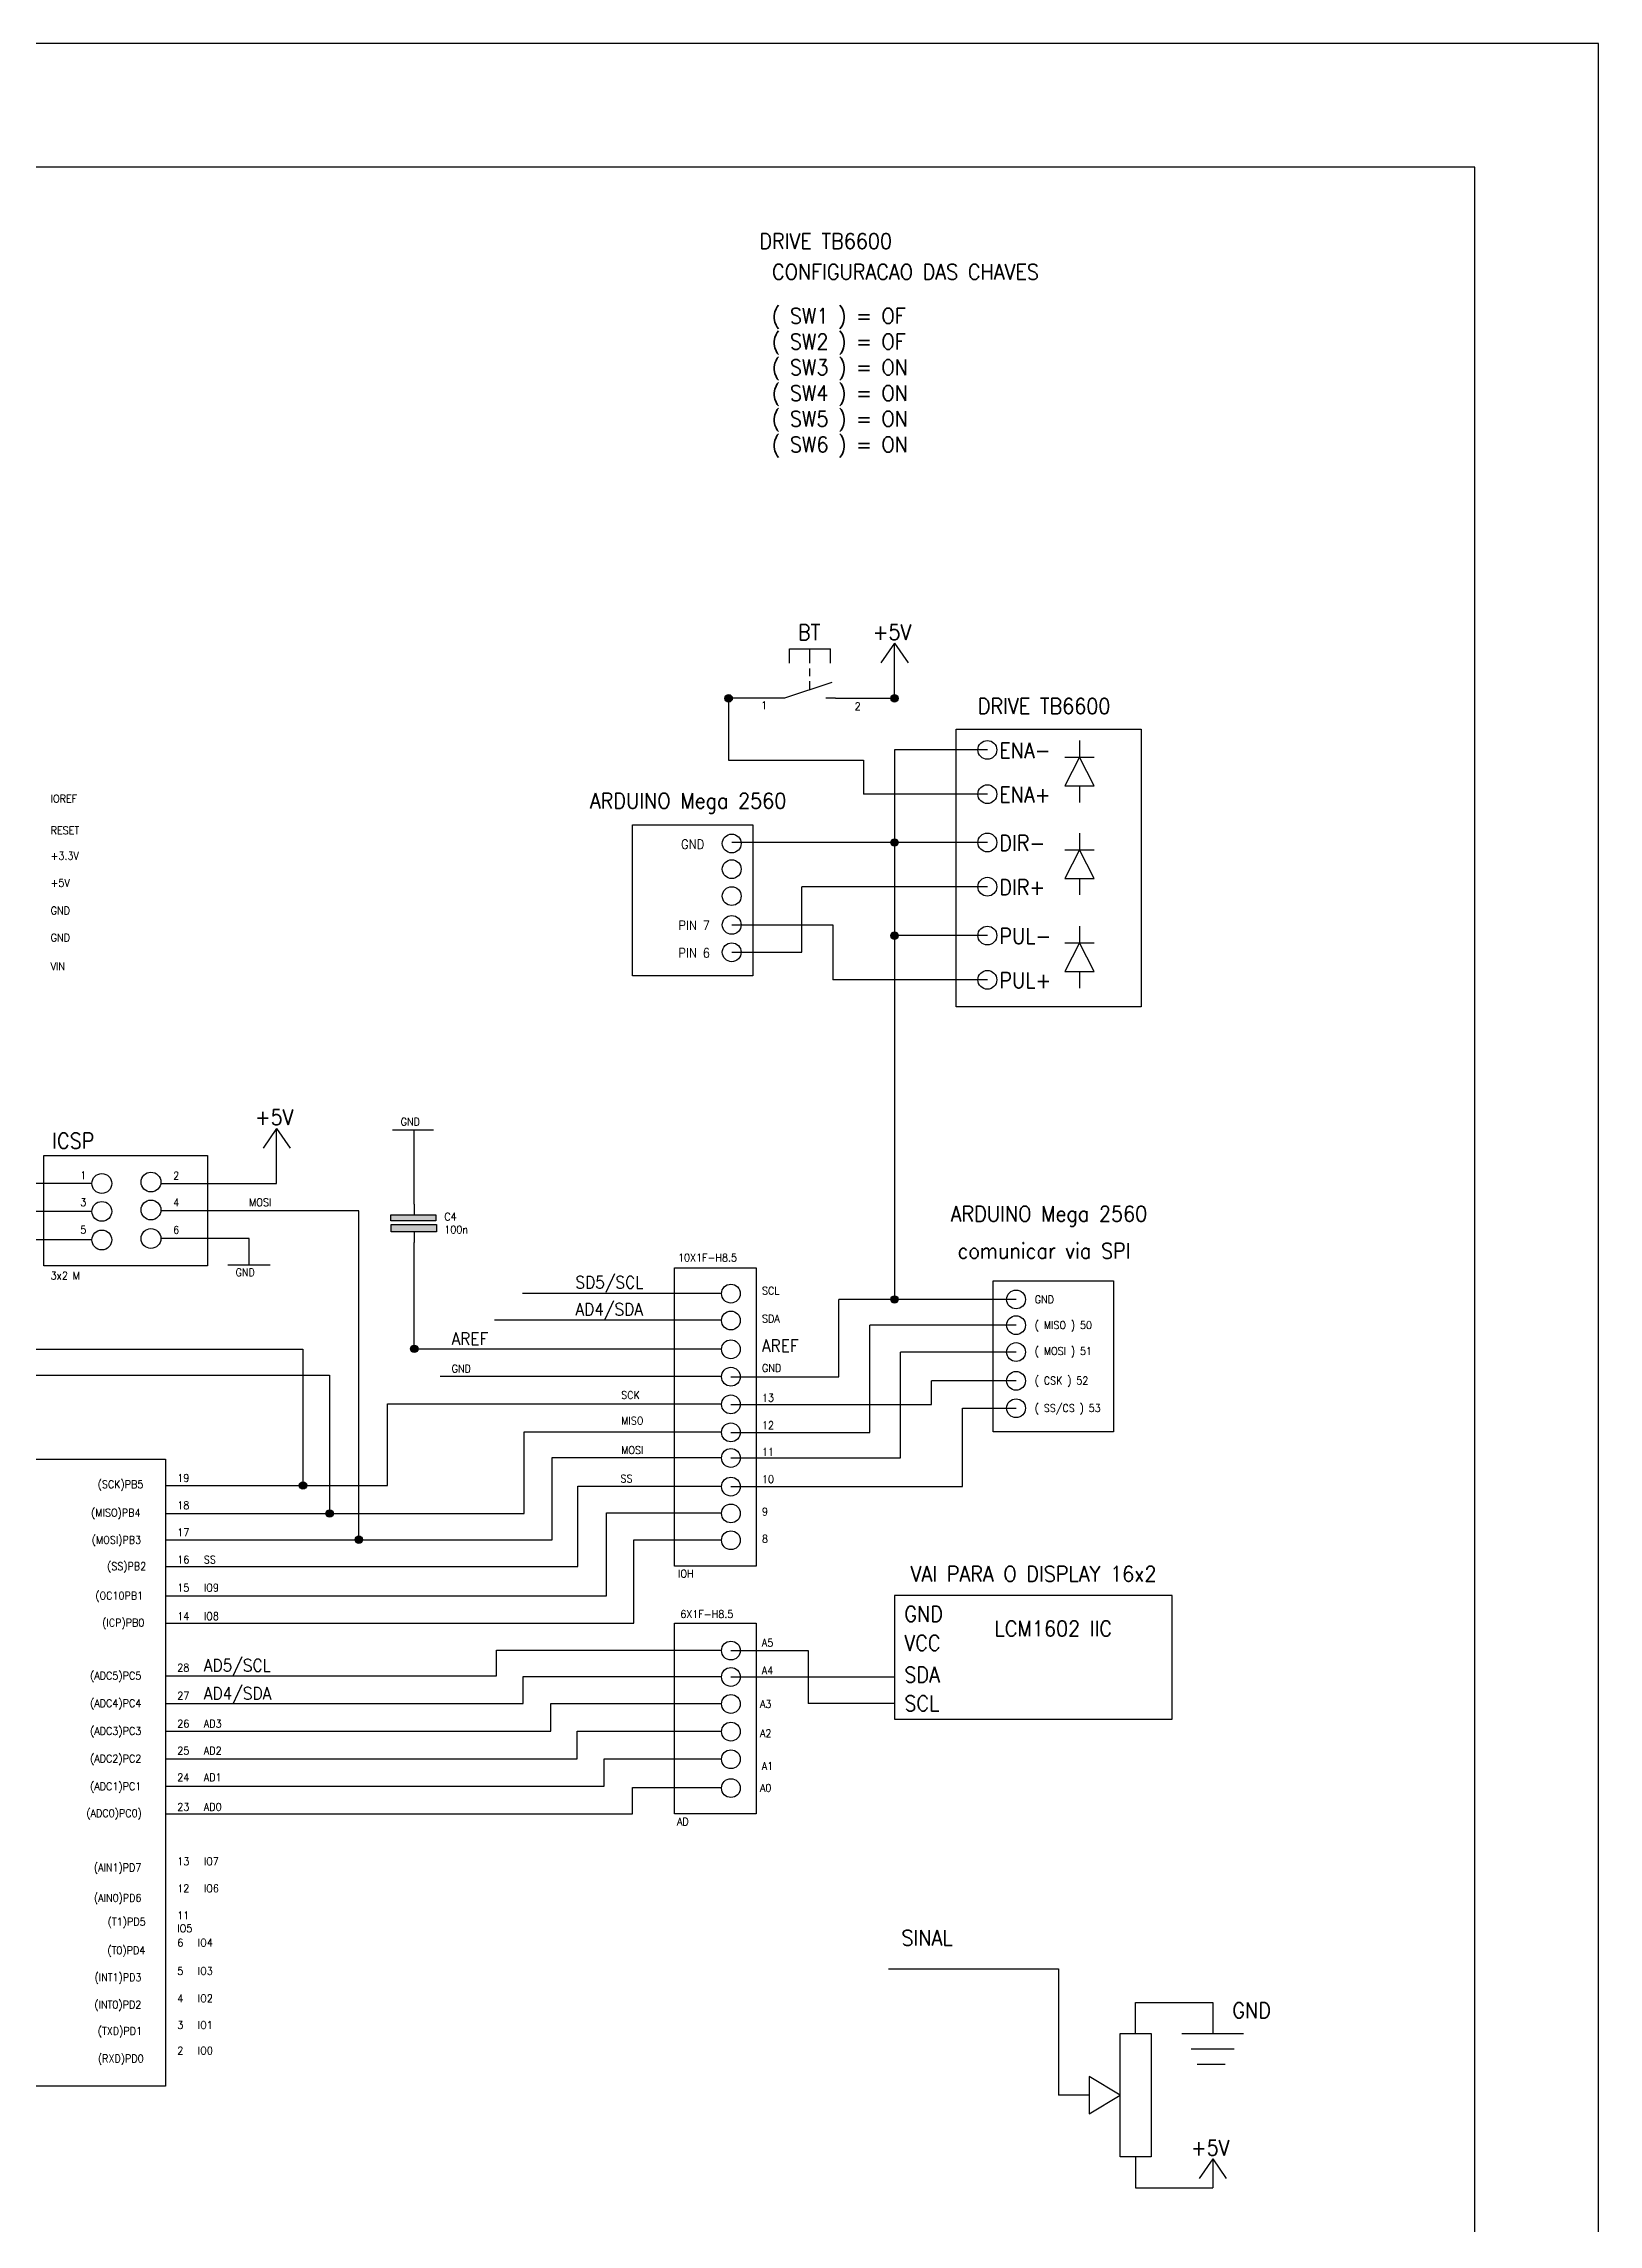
# Model space of a CAD drawing. Header units: millimetres. Extents: x -1230 to -390, y -434 to 754.
# Drawn here: x -894 to -390, y 47 to 754 of the extents above; entities that cross this region are included whole.
import ezdxf
from ezdxf.enums import TextEntityAlignment as Align

# ---------------------------------------------------------------- set-up
doc = ezdxf.new("R2010")
doc.units = ezdxf.units.MM
doc.layers.get('0').update_dxf_attribs({"lineweight": 25})
for name, color, linetype in [('Layer1', 1, 'Continuous'), ('Layer3', 30, 'Continuous'), ('Layer4', 3, 'Continuous'), ('Layer6', 4, 'Continuous'), ('Layer7', 9, 'Continuous'), ('Layer8', 66, 'Continuous')]:
    doc.layers.add(name, color=color, linetype=linetype)
doc.layers.add('LAYER10', color=81, linetype='Continuous', lineweight=25, true_color=0xaaff7f)
doc.layers.add('LAYER9', color=6, linetype='Continuous', lineweight=25)
doc.styles.add('textstyle5', font='')
doc.styles.add('textstyle6', font='Standard')
doc.styles.get('textstyle5').set_extended_font_data('Standard')

msp = doc.modelspace()

# ---------------------------------------------------------------- hatches: boundary and pattern name
at = {"layer": 'Layer7', "transparency": 33554687}
h = msp.add_hatch(color=256, dxfattribs=at)
edge = h.paths.add_edge_path(flags=0)
edge.add_arc((-671.88, 541.79), 1.21, 180, 270)
edge.add_line((-671.88, 540.58), (-671.88, 541.79))
edge.add_line((-671.88, 541.79), (-673.09, 541.79))
edge = h.paths.add_edge_path(flags=0)
edge.add_line((-671.88, 541.79), (-671.88, 540.58))
edge.add_arc((-671.88, 541.79), 1.21, 270, 360)
edge.add_line((-670.67, 541.79), (-671.88, 541.79))
edge = h.paths.add_edge_path(flags=0)
edge.add_arc((-671.88, 541.79), 1.21, 90, 180)
edge.add_line((-673.09, 541.79), (-670.67, 541.79))
edge.add_arc((-671.88, 541.79), 1.21, 0, 90)
h = msp.add_hatch(color=256, dxfattribs=at)
edge = h.paths.add_edge_path(flags=0)
edge.add_arc((-618.12, 541.79), 1.21, 180, 270)
edge.add_line((-618.12, 540.58), (-618.12, 541.79))
edge.add_line((-618.12, 541.79), (-619.33, 541.79))
edge = h.paths.add_edge_path(flags=0)
edge.add_line((-618.12, 541.79), (-618.12, 540.58))
edge.add_arc((-618.12, 541.79), 1.21, 270, 360)
edge.add_line((-616.91, 541.79), (-618.12, 541.79))
edge = h.paths.add_edge_path(flags=0)
edge.add_arc((-618.12, 541.79), 1.21, 90, 180)
edge.add_line((-619.33, 541.79), (-616.91, 541.79))
edge.add_arc((-618.12, 541.79), 1.21, 0, 90)
h = msp.add_hatch(color=256, dxfattribs=at)
edge = h.paths.add_edge_path(flags=0)
edge.add_arc((-618.12, 495.07), 1.21, 90, 180)
edge.add_line((-619.33, 495.07), (-618.12, 495.07))
edge.add_line((-618.12, 495.07), (-618.12, 496.28))
edge = h.paths.add_edge_path(flags=0)
edge.add_line((-618.12, 495.07), (-619.33, 495.07))
edge.add_arc((-618.12, 495.07), 1.21, 180, 270)
edge.add_line((-618.12, 493.86), (-618.12, 495.07))
edge = h.paths.add_edge_path(flags=0)
edge.add_arc((-618.12, 495.07), 1.21, 0, 90)
edge.add_line((-618.12, 496.28), (-618.12, 493.86))
edge.add_arc((-618.12, 495.07), 1.21, 270, 360)
h = msp.add_hatch(color=256, dxfattribs=at)
edge = h.paths.add_edge_path(flags=0)
edge.add_arc((-618.12, 464.89), 1.21, 90, 180)
edge.add_line((-619.33, 464.89), (-618.12, 464.89))
edge.add_line((-618.12, 464.89), (-618.12, 466.11))
edge = h.paths.add_edge_path(flags=0)
edge.add_line((-618.12, 464.89), (-619.33, 464.89))
edge.add_arc((-618.12, 464.89), 1.21, 180, 270)
edge.add_line((-618.12, 463.68), (-618.12, 464.89))
edge = h.paths.add_edge_path(flags=0)
edge.add_arc((-618.12, 464.89), 1.21, 0, 90)
edge.add_line((-618.12, 466.11), (-618.12, 463.68))
edge.add_arc((-618.12, 464.89), 1.21, 270, 360)
h = msp.add_hatch(color=256, dxfattribs=at)
h.paths.add_polyline_path([(-766.72, 372.38), (-766.72, 374.37), (-781.29, 374.37), (-781.29, 372.38)], flags=0)
h.paths.add_polyline_path([(-766.55, 368.82), (-766.55, 371.25), (-781.2, 371.25), (-781.2, 368.82)], flags=0)
h = msp.add_hatch(color=256, dxfattribs=at)
edge = h.paths.add_edge_path(flags=0)
edge.add_arc((-618.12, 346.95), 1.21, 90, 180)
edge.add_line((-619.33, 346.95), (-618.12, 346.95))
edge.add_line((-618.12, 346.95), (-618.12, 348.16))
edge = h.paths.add_edge_path(flags=0)
edge.add_line((-618.12, 346.95), (-619.33, 346.95))
edge.add_arc((-618.12, 346.95), 1.21, 180, 270)
edge.add_line((-618.12, 345.74), (-618.12, 346.95))
edge = h.paths.add_edge_path(flags=0)
edge.add_arc((-618.12, 346.95), 1.21, 0, 90)
edge.add_line((-618.12, 348.16), (-618.12, 345.74))
edge.add_arc((-618.12, 346.95), 1.21, 270, 360)
h = msp.add_hatch(color=256, dxfattribs=at)
edge = h.paths.add_edge_path(flags=0)
edge.add_arc((-773.73, 330.95), 1.21, 90, 180)
edge.add_line((-774.95, 330.95), (-773.73, 330.95))
edge.add_line((-773.73, 330.95), (-773.73, 332.16))
edge = h.paths.add_edge_path(flags=0)
edge.add_line((-773.73, 330.95), (-774.95, 330.95))
edge.add_arc((-773.73, 330.95), 1.21, 180, 270)
edge.add_line((-773.73, 329.74), (-773.73, 330.95))
edge = h.paths.add_edge_path(flags=0)
edge.add_arc((-773.73, 330.95), 1.21, 0, 90)
edge.add_line((-773.73, 332.16), (-773.73, 329.74))
edge.add_arc((-773.73, 330.95), 1.21, 270, 360)
h = msp.add_hatch(color=256, dxfattribs=at)
edge = h.paths.add_edge_path(flags=0)
edge.add_arc((-809.8, 286.66), 1.21, 90, 180)
edge.add_line((-811.01, 286.66), (-809.8, 286.66))
edge.add_line((-809.8, 286.66), (-809.8, 287.87))
edge = h.paths.add_edge_path(flags=0)
edge.add_line((-809.8, 286.66), (-811.01, 286.66))
edge.add_arc((-809.8, 286.66), 1.21, 180, 270)
edge.add_line((-809.8, 285.44), (-809.8, 286.66))
edge = h.paths.add_edge_path(flags=0)
edge.add_arc((-809.8, 286.66), 1.21, 0, 90)
edge.add_line((-809.8, 287.87), (-809.8, 285.44))
edge.add_arc((-809.8, 286.66), 1.21, 270, 360)
h = msp.add_hatch(color=256, dxfattribs=at)
edge = h.paths.add_edge_path(flags=0)
edge.add_arc((-801.17, 277.57), 1.21, 90, 180)
edge.add_line((-802.38, 277.57), (-801.17, 277.57))
edge.add_line((-801.17, 277.57), (-801.17, 278.78))
edge = h.paths.add_edge_path(flags=0)
edge.add_line((-801.17, 277.57), (-802.38, 277.57))
edge.add_arc((-801.17, 277.57), 1.21, 180, 270)
edge.add_line((-801.17, 276.36), (-801.17, 277.57))
edge = h.paths.add_edge_path(flags=0)
edge.add_arc((-801.17, 277.57), 1.21, 0, 90)
edge.add_line((-801.17, 278.78), (-801.17, 276.36))
edge.add_arc((-801.17, 277.57), 1.21, 270, 360)
h = msp.add_hatch(color=256, dxfattribs=at)
edge = h.paths.add_edge_path(flags=0)
edge.add_arc((-791.7, 269.07), 1.21, 90, 180)
edge.add_line((-792.92, 269.07), (-791.7, 269.07))
edge.add_line((-791.7, 269.07), (-791.7, 270.29))
edge = h.paths.add_edge_path(flags=0)
edge.add_line((-791.7, 269.07), (-792.92, 269.07))
edge.add_arc((-791.7, 269.07), 1.21, 180, 270)
edge.add_line((-791.7, 267.86), (-791.7, 269.07))
edge = h.paths.add_edge_path(flags=0)
edge.add_arc((-791.7, 269.07), 1.21, 0, 90)
edge.add_line((-791.7, 270.29), (-791.7, 267.86))
edge.add_arc((-791.7, 269.07), 1.21, 270, 360)

# ---------------------------------------------------------------- linework, layer by layer
for p, q in [((-390, 754), (-1230, 754)), ((-390, -434), (-390, 754)), ((-430, 714), (-1130, 714)), ((-430, -394), (-430, 714)), ((-528.12, 250.95), (-618.12, 250.95)), ((-618.12, 250.95), (-618.12, 210.95)), ((-528.12, 210.95), (-528.12, 250.95)), ((-618.12, 210.95), (-528.12, 210.95)), ((-539.98, 109.03), (-539.98, 119.03)), ((-544.98, 69.03), (-544.98, 109.03)), ((-544.98, 109.03), (-534.98, 109.03)), ((-534.98, 109.03), (-534.98, 69.03)), ((-544.98, 89.03), (-554.98, 95.03)), ((-554.98, 95.03), (-554.98, 83.03)), ((-554.98, 89.03), (-564.98, 89.03)), ((-554.98, 83.03), (-544.98, 89.03)), ((-534.98, 69.03), (-544.98, 69.03)), ((-539.98, 69.03), (-539.98, 59.03))]:
    msp.add_line(p, q)
at = {"layer": 'Layer1'}
for p, q in [((-618.12, 559.62), (-622.53, 553.3)), ((-618.12, 541.79), (-618.12, 559.62)), ((-618.12, 559.62), (-613.7, 553.3)), ((-598.12, 531.79), (-538.12, 531.79)), ((-598.12, 441.79), (-598.12, 531.79)), ((-538.12, 531.79), (-538.12, 441.79)), ((-538.12, 441.79), (-598.12, 441.79)), ((-780.8, 401.9), (-767.47, 401.9)), ((-773.73, 377.83), (-773.73, 401.9)), ((-773.73, 330.95), (-773.73, 365.36)), ((-738.69, 349.01), (-674.17, 349.01)), ((-747.72, 340.29), (-674.17, 340.29)), ((-773.73, 330.95), (-674.17, 330.95)), ((-765.32, 322.08), (-674.17, 322.08)), ((-782.41, 286.66), (-782.41, 313.13)), ((-782.41, 313.13), (-674.17, 313.13)), ((-738.13, 277.57), (-738.13, 304.04)), ((-738.13, 304.04), (-674.17, 304.04)), ((-729.04, 269.07), (-729.04, 295.74)), ((-729.04, 295.74), (-674.17, 295.74)), ((-854.36, 286.66), (-782.41, 286.66)), ((-720.74, 260.38), (-720.74, 286.46)), ((-720.74, 286.46), (-674.17, 286.46)), ((-854.36, 277.57), (-738.13, 277.57)), ((-711.45, 250.9), (-711.45, 277.77)), ((-711.45, 277.77), (-674.17, 277.77)), ((-854.36, 269.07), (-729.04, 269.07)), ((-702.56, 242.01), (-702.56, 269.07)), ((-702.56, 269.07), (-674.17, 269.07)), ((-854.36, 260.38), (-720.74, 260.38)), ((-854.36, 250.9), (-711.45, 250.9)), ((-854.36, 242.01), (-702.56, 242.01)), ((-747.04, 224.96), (-747.04, 233.32)), ((-747.04, 233.32), (-674.17, 233.32)), ((-854.36, 224.96), (-747.04, 224.96)), ((-738.48, 216.01), (-738.48, 224.76)), ((-738.48, 224.76), (-674.17, 224.76)), ((-854.36, 216.01), (-738.48, 216.01)), ((-729.52, 207.05), (-729.52, 216.01)), ((-729.52, 216.01), (-674.17, 216.01)), ((-854.36, 207.05), (-729.52, 207.05)), ((-720.96, 198.09), (-720.96, 207.05)), ((-720.96, 207.05), (-674.17, 207.05)), ((-854.36, 198.09), (-720.96, 198.09)), ((-712.2, 189.14), (-712.2, 198.09)), ((-712.2, 198.09), (-674.17, 198.09)), ((-854.36, 189.14), (-712.2, 189.14)), ((-703.04, 180.18), (-703.04, 188.74)), ((-703.04, 188.74), (-674.17, 188.74)), ((-854.36, 180.18), (-703.04, 180.18)), ((-514.98, 68.35), (-519.4, 62.03)), ((-514.98, 68.35), (-514.98, 59.03)), ((-514.98, 68.35), (-510.57, 62.03)), ((-539.98, 59.03), (-514.98, 59.03))]:
    msp.add_line(p, q, dxfattribs=at)
for points in [[(-703.04, 500.74), (-664.04, 500.74), (-664.04, 451.86), (-703.04, 451.86)], [(-689.45, 357.15), (-662.97, 357.15), (-662.97, 260.5), (-689.45, 260.5)], [(-586.11, 352.95), (-547.11, 352.95), (-547.11, 304.07), (-586.11, 304.07)], [(-689.45, 241.99), (-662.97, 241.99), (-662.97, 180.19), (-689.45, 180.19)]]:
    msp.add_lwpolyline(points, close=True, dxfattribs=at)
for centre in [(-588.02, 525.07), (-588.02, 510.72), (-670.87, 494.74), (-588.02, 495.07), (-670.87, 486.41), (-670.87, 477.69), (-588.02, 480.72), (-670.87, 468.35), (-588.02, 464.89), (-670.87, 459.48), (-588.02, 450.55), (-671.12, 348.84), (-578.71, 346.95), (-671.12, 340.12), (-578.71, 338.62), (-671.12, 330.78), (-578.71, 329.9), (-671.12, 321.9), (-578.71, 320.56), (-671.12, 312.95), (-578.71, 311.69), (-671.12, 303.87), (-671.12, 295.57), (-671.12, 286.28), (-671.12, 277.59), (-671.12, 268.9), (-671.12, 233.14), (-671.12, 224.59), (-671.12, 215.83), (-671.12, 206.87), (-671.12, 197.92), (-671.12, 188.56)]:
    msp.add_circle(centre, 3.05, dxfattribs=at)
at = {"layer": 'LAYER10'}
for p, q in [((-648.12, 459.48), (-648.12, 480.72)), ((-588.02, 480.72), (-648.12, 480.72)), ((-670.87, 459.48), (-648.12, 459.48)), ((-596.11, 286.28), (-596.11, 311.69)), ((-596.11, 311.69), (-578.71, 311.69)), ((-671.12, 286.28), (-596.11, 286.28))]:
    msp.add_line(p, q, dxfattribs=at)
at = {"layer": 'Layer3'}
for p, q in [((-616.11, 295.57), (-616.11, 329.9)), ((-578.71, 329.9), (-616.11, 329.9)), ((-671.12, 295.57), (-616.11, 295.57)), ((-620, 130), (-564.98, 130)), ((-564.98, 130), (-564.98, 89.03))]:
    msp.add_line(p, q, dxfattribs=at)
at = {"layer": 'Layer4'}
for p, q in [((-626.11, 303.87), (-626.11, 338.62)), ((-578.71, 338.62), (-626.11, 338.62)), ((-671.12, 303.87), (-626.11, 303.87)), ((-671.12, 224.59), (-618.12, 224.59))]:
    msp.add_line(p, q, dxfattribs=at)
for points in [[(-893.81, 393.56), (-840.75, 393.56), (-840.75, 357.85), (-893.81, 357.85)], [(-951.26, 295.22), (-854.36, 295.22), (-854.36, 91.97), (-951.26, 91.97)]]:
    msp.add_lwpolyline(points, close=True, dxfattribs=at)
at = {"layer": 'Layer6'}
for p, q in [((-588.02, 525.07), (-618.12, 525.07)), ((-618.12, 525.07), (-618.12, 346.95)), ((-618.12, 495.07), (-670.87, 495.07)), ((-588.02, 495.07), (-618.12, 495.07)), ((-588.02, 464.89), (-618.12, 464.89)), ((-818.33, 402.35), (-822.75, 396.03)), ((-818.33, 384.53), (-818.33, 402.35)), ((-818.33, 402.35), (-813.92, 396.03)), ((-878.19, 384.53), (-945.1, 384.53)), ((-855.88, 384.53), (-818.33, 384.53)), ((-878.19, 375.48), (-927.73, 375.48)), ((-791.7, 375.65), (-855.86, 375.65)), ((-791.7, 269.07), (-791.7, 375.65)), ((-878.19, 366.22), (-1093.78, 366.22)), ((-827.29, 366.69), (-855.84, 366.69)), ((-827.29, 358.13), (-827.29, 366.69)), ((-834.17, 358.13), (-820.42, 358.13)), ((-636.11, 321.9), (-636.11, 346.95)), ((-578.71, 346.95), (-636.11, 346.95)), ((-927.73, 330.86), (-809.8, 330.86)), ((-809.8, 330.86), (-809.8, 286.66)), ((-945.1, 322.45), (-801.17, 322.45)), ((-801.17, 322.45), (-801.17, 277.57)), ((-671.12, 321.9), (-636.11, 321.9)), ((-671.12, 233.14), (-646.11, 233.14)), ((-646.11, 233.14), (-646.11, 215.95)), ((-618.12, 215.95), (-646.11, 215.95)), ((-539.98, 119.03), (-514.98, 119.03)), ((-514.98, 119.03), (-514.98, 109.03)), ((-524.98, 109.03), (-504.98, 109.03)), ((-521.98, 104.03), (-507.98, 104.03)), ((-519.98, 99.03), (-510.98, 99.03))]:
    msp.add_line(p, q, dxfattribs=at)
for centre in [(-874.98, 384.53), (-859.06, 385), (-874.98, 375.48), (-859.06, 375.95), (-874.98, 366.22), (-859.06, 366.69)]:
    msp.add_circle(centre, 3.21, dxfattribs=at)
at = {"layer": 'Layer7'}
for p, q in [((-652.17, 553.2), (-652.17, 557.82)), ((-652.17, 557.82), (-638.84, 557.82)), ((-645.5, 553.2), (-645.5, 557.82)), ((-645.5, 548.96), (-645.5, 551.45)), ((-638.84, 553.2), (-638.84, 557.82)), ((-638.39, 546.89), (-653.76, 541.79)), ((-645.5, 544.53), (-645.5, 547.37)), ((-653.76, 541.79), (-671.88, 541.79)), ((-637.25, 541.79), (-640.34, 541.79)), ((-637.25, 541.79), (-618.12, 541.79)), ((-558.12, 528.08), (-558.12, 522.72)), ((-562.89, 522.72), (-553.35, 522.72)), ((-558.12, 522.72), (-562.89, 513.41)), ((-553.35, 513.41), (-558.12, 522.72)), ((-562.89, 513.41), (-553.35, 513.41)), ((-558.12, 513.41), (-558.12, 508.05)), ((-558.12, 498.08), (-558.12, 492.72)), ((-562.89, 492.72), (-553.35, 492.72)), ((-558.12, 492.72), (-562.89, 483.41)), ((-553.35, 483.41), (-558.12, 492.72)), ((-562.89, 483.41), (-553.35, 483.41)), ((-558.12, 483.41), (-558.12, 478.05)), ((-558.12, 467.91), (-558.12, 462.55)), ((-562.89, 462.55), (-553.35, 462.55)), ((-558.12, 462.55), (-562.89, 453.24)), ((-553.35, 453.24), (-558.12, 462.55)), ((-562.89, 453.24), (-553.35, 453.24)), ((-558.12, 453.24), (-558.12, 447.88)), ((-773.73, 377.83), (-773.73, 374.37)), ((-773.73, 368.82), (-773.73, 365.36))]:
    msp.add_line(p, q, dxfattribs=at)
for points in [[(-766.72, 374.37), (-766.72, 372.38), (-781.29, 372.38), (-781.29, 374.37)], [(-766.55, 371.25), (-766.55, 368.82), (-781.2, 368.82), (-781.2, 371.25)]]:
    msp.add_lwpolyline(points, close=True, dxfattribs=at)
for centre in [(-671.88, 541.79), (-618.12, 541.79), (-618.12, 495.07), (-618.12, 464.89), (-618.12, 346.95), (-773.73, 330.95), (-809.8, 286.66), (-801.17, 277.57), (-791.7, 269.07)]:
    msp.add_circle(centre, 1.21, dxfattribs=at)
at = {"layer": 'LAYER9'}
for p, q in [((-671.88, 541.79), (-671.88, 521.79)), ((-671.88, 521.79), (-628.12, 521.79)), ((-628.12, 521.79), (-628.12, 510.72)), ((-588.02, 510.72), (-628.12, 510.72)), ((-670.87, 468.35), (-638.12, 468.35)), ((-638.12, 468.35), (-638.12, 450.55)), ((-588.02, 450.55), (-638.12, 450.55)), ((-606.11, 312.95), (-606.11, 320.56)), ((-578.71, 320.56), (-606.11, 320.56)), ((-671.12, 312.95), (-606.11, 312.95))]:
    msp.add_line(p, q, dxfattribs=at)

# ---------------------------------------------------------------- texts
at = {"layer": 'Layer3', "style": 'textstyle6'}
for s, height, p in [('DRIVE TB6600', 5, (-661.87, 692.5)), ('CONFIGURACAO DAS CHAVES', 5, (-657.78, 682.5)), ('DRIVE TB6600', 5, (-591.09, 541.79)), ('ENA-', 5, (-584.12, 527.41)), ('ARDUINO Mega 2560', 5, (-716.81, 511.1)), ('ENA+', 5, (-584.12, 513.07)), ('GND', 3, (-687.26, 495.99)), ('DIR-', 5, (-584.12, 497.41)), ('DIR+', 5, (-584.12, 483.07)), ('PIN 7', 3, (-688.12, 469.71)), ('PUL-', 5, (-584.12, 467.24)), ('PIN 6', 3, (-688.12, 460.76)), ('PUL+', 5, (-584.12, 452.89)), ('ARDUINO Mega 2560', 5, (-599.88, 377.22)), ('comunicar via SPI', 5, (-597.65, 365.2)), ('GND', 2.5, (-572.65, 348.2)), ('( MISO ) 50', 2.5, (-572.65, 339.88)), ('( MOSI ) 51', 2.5, (-572.65, 331.46)), ('( CSK ) 52', 2.5, (-572.65, 321.92)), ('( SS/CS ) 53', 2.5, (-572.65, 312.97)), ('VAI PARA O DISPLAY 16x2', 5, (-612.86, 260.51)), ('LCM1602 IIC', 5, (-585.67, 242.78))]:
    msp.add_text(s, height=height, dxfattribs=at).set_placement(p, align=Align.TOP_LEFT)
at = {"layer": 'Layer3', "insert": (-657.85, 668.24), "char_height": 5, "attachment_point": 1, "style": 'textstyle5'}
msp.add_mtext('( SW1 ) = OF\\P( SW2 ) = OF\\P( SW3 ) = ON\\P( SW4 ) = ON\\P( SW5 ) = ON\\P( SW6 ) = ON', dxfattribs=at)
at = {"layer": 'Layer3', "attachment_point": 1, "style": 'textstyle5'}
for s, insert, char_height, width in [('BT', (-649.37, 565.68), 5, 9.7222), ('+5V', (-625.15, 565.77), 5, 11.1111), ('IOREF', (-891.58, 510.52), 2.5, 8.3333), ('RESET', (-891.58, 500.24), 2.5, 9.7222), ('+3.3V', (-891.58, 491.98), 2.5, 8.3333), ('+5V', (-891.58, 483.21), 2.5, 5.5556), ('GND', (-891.58, 474.26), 2.5, 5.8333), ('GND', (-891.58, 465.49), 2.5, 5.8333), ('VIN', (-891.58, 456.2), 2.5, 4.7222), ('+5V', (-825.37, 408.51), 5, 11.1111), ('GND', (-778.16, 405.78), 2.5, 5.8333), ('1', (-881.97, 388.41), 2.5, 0.5556), ('2', (-851.87, 388.35), 2.5, 1.1111), ('3', (-881.97, 379.71), 2.5, 1.1111), ('4', (-851.87, 379.65), 2.5, 1.3889), ('MOSI', (-827.28, 379.67), 2.5, 6.9444), ('5', (-881.97, 370.81), 2.5, 1.1111), ('6', (-851.87, 370.75), 2.5, 1.1111), ('10X1F-H8.5', (-688.26, 361.76), 2.5, 17.2222), ('3x2 M', (-891.55, 355.94), 2.5, 9.375), ('GND', (-831.65, 356.97), 2.5, 5.8333), ('SD5/SCL', (-721.5, 354.52), 4, 21.7778), ('AD4/SDA', (-721.5, 345.77), 4, 24), ('SCL', (-661.06, 351.01), 2.5, 5.2778), ('SDA', (-661.06, 341.98), 2.5, 6.1111), ('AREF', (-761.64, 336.22), 4, 12.4444), ('AREF', (-661.06, 333.95), 4, 12.4444), ('GND', (-761.64, 325.79), 2.5, 5.8333), ('GND', (-661.06, 325.95), 2.5, 5.8333), ('SCK', (-706.68, 317.19), 2.5, 5.5556), ('13', (-661.06, 316.31), 2.5, 2.5), ('MISO', (-706.68, 308.89), 2.5, 6.9444), ('12', (-661.06, 307.45), 2.5, 2.5), ('MOSI', (-706.68, 299.37), 2.5, 6.9444), ('11', (-661.06, 298.81), 2.5, 1.9444), ('19', (-850.53, 290.32), 2.5, 2.5), ('SS', (-706.91, 290.14), 2.5, 3.6111), ('10', (-661.06, 289.95), 2.5, 2.5), ('18', (-850.53, 281.5), 2.5, 2.5), ('9', (-661.06, 279.43), 2.5, 1.1111), ('17', (-850.53, 272.69), 2.5, 2.5), ('8', (-661.06, 270.62), 2.5, 1.1111), ('16   SS', (-850.53, 263.89), 2.5, 12.5694), ('15   IO9', (-850.53, 254.78), 2.5, 13.125), ('IOH', (-688.26, 259.29), 2.5, 4.4444), ('GND', (-614.89, 247.5), 5, 3.6111), ('14   IO8', (-850.53, 245.54), 2.5, 13.4028), ('6X1F-H8.5', (-687.53, 246.2), 2.5, 15.8333), ('A5', (-661.11, 236.95), 2.5, 3.6111), ('VCC', (-614.89, 238.1), 5, 3.6111), ('28   \\H4;AD5/SCL', (-850.53, 230.38), 2.5, 33.5417), ('A4', (-661.11, 227.95), 2.5, 3.8889), ('SDA', (-614.89, 227.83), 5, 3.6111), ('27   \\H1.6x;AD4/SDA', (-850.53, 221.27), 2.5, 35.7639), ('A3', (-661.69, 217.08), 2.5, 3.6111), ('SCL', (-614.89, 218.53), 5, 3.6111), ('26   AD3', (-850.53, 210.7), 2.5, 15.3472), ('A2', (-661.69, 207.56), 2.5, 3.6111), ('25   AD2', (-850.53, 201.95), 2.5, 15.3472), ('24   AD1', (-850.53, 193.28), 2.5, 15.0694), ('A1', (-661.11, 196.95), 2.5, 3.0556), ('A0', (-661.69, 189.87), 2.5, 3.6111), ('23   AD0', (-850.53, 183.73), 2.5, 15.3472), ('AD', (-688.6, 178.96), 2.5, 3.8889), ('13   IO7', (-850.53, 166.09), 2.5, 13.125), ('12   IO6', (-850.53, 157.29), 2.5, 13.125), ('11   IO5', (-850.53, 148.55), 2.5, 12.5694), ('SINAL', (-615.83, 142.5), 5, 3.6111), ('6   IO4', (-850.53, 139.73), 2.5, 12.0139), ('5   IO3', (-850.53, 130.55), 2.5, 11.7361), ('4   IO2', (-850.53, 121.65), 2.5, 12.0139), ('GND', (-508.6, 119.03), 5, 3.6111), ('3   IO1', (-850.53, 113), 2.5, 11.1806), ('2   IO0', (-850.53, 104.74), 2.5, 11.7361), ('+5V', (-522.02, 74.5), 5, 11.1111)]:
    msp.add_mtext(s, dxfattribs=dict(at, insert=insert, char_height=char_height, width=width))
at = {"layer": 'Layer7', "char_height": 2.5, "attachment_point": 1, "style": 'textstyle5'}
for s, insert, width in [('1', (-661.35, 540.81), 0.5556), ('2', (-631.03, 540.46), 1.1111), ('C4\\P100n', (-763.99, 375.02), 6.3889)]:
    msp.add_mtext(s, dxfattribs=dict(at, insert=insert, width=width))
at = {"layer": 'Layer8', "attachment_point": 1, "style": 'textstyle5'}
for s, insert, char_height, width in [('ICSP', (-891.06, 400.9), 5, 12.7778), ('(SCK)PB5', (-876.34, 288.29), 2.5, 14.1667), ('(MISO)PB4', (-878.47, 279.06), 2.5, 15.8333), ('(MOSI)PB3', (-878.25, 270.27), 2.5, 15.5556), ('(SS)PB2', (-873.3, 261.74), 2.5, 12.2222), ('(OC10PB1', (-877.1, 252.2), 2.5, 13.6111), ('(ICP)PB0', (-874.86, 243.43), 2.5, 12.7778), ('(ADC5)PC5', (-878.79, 226.24), 2.5, 16.1111), ('(ADC4)PC4', (-878.79, 217.33), 2.5, 16.6667), ('(ADC3)PC3', (-878.79, 208.34), 2.5, 16.1111), ('(ADC2)PC2', (-878.79, 199.36), 2.5, 16.1111), ('(ADC1)PC1', (-878.79, 190.38), 2.5, 15), ('(ADC0)PC0)', (-880, 181.67), 2.5, 17.2222), ('(AIN1)PD7', (-877.57, 164.07), 2.5, 14.7222), ('(AIN0)PD6', (-877.55, 154.23), 2.5, 15.2778), ('(T1)PD5', (-873.1, 146.5), 2.5, 11.3889), ('(T0)PD4', (-873.19, 137.23), 2.5, 12.2222), ('(INT1)PD3', (-877.36, 128.48), 2.5, 14.4444), ('(INT0)PD2', (-877.43, 119.63), 2.5, 15), ('(TXD)PD1', (-876.3, 111.1), 2.5, 14.1667), ('(RXD)PD0', (-876.26, 102.16), 2.5, 14.7222)]:
    msp.add_mtext(s, dxfattribs=dict(at, insert=insert, char_height=char_height, width=width))

doc.saveas('drawing.dxf')
